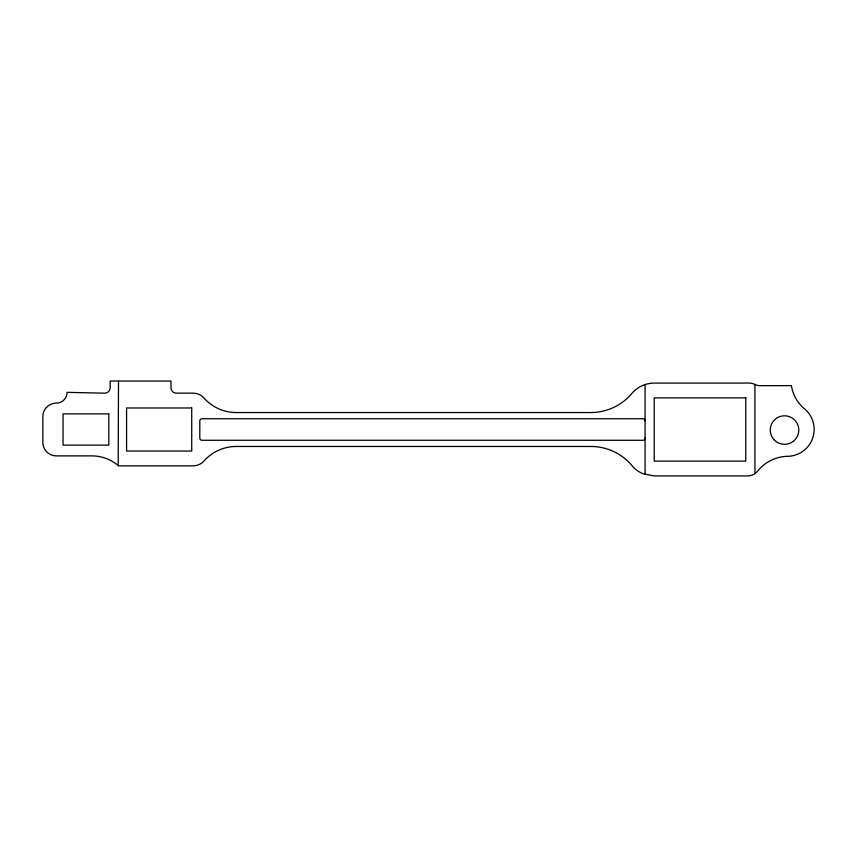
<?xml version="1.0" encoding="UTF-8"?>
<svg xmlns="http://www.w3.org/2000/svg" width="857" height="857" viewBox="0 0 857 857"><rect width="100%" height="100%" fill="white"/><g stroke="black" fill="none" stroke-linecap="round" stroke-linejoin="round"><path stroke-width="1.29" d="M118.502 465.854L193.071 465.854A14.805 14.805 0 0 0 203.537 461.516A43.075 43.075 0 0 1 236.243 446.465L590.837 446.465A53.841 53.841 0 0 1 633.377 467.311A29.481 29.481 0 0 0 642.943 473.707L654.223 475.946L747.1 475.946A14.805 14.805 0 0 0 754.428 474.007L756.517 472.239A14.805 14.805 0 0 0 758.499 470.161A39.036 39.036 0 0 1 787.229 456.31A26.921 26.921 0 0 0 805.655 409.764A37.687 37.687 0 0 1 791.397 385.65L759.838 385.65A10.766 10.766 0 0 1 754.985 384.482L754.439 384.215A13.466 13.466 0 0 0 749.018 383.068L654.362 383.068A29.609 29.609 0 0 0 645.235 384.514L644.357 384.814A29.609 29.609 0 0 0 632.198 393.042L630.966 394.488A53.841 53.841 0 0 1 590.719 412.549L236.243 412.549A43.075 43.075 0 0 1 203.537 397.498A14.805 14.805 0 0 0 193.071 393.17L176.381 393.17A5.388 5.388 0 0 1 170.993 387.782L170.993 381.054L110.157 381.054L110.157 387.782A5.388 5.388 0 0 1 104.768 393.17L67.082 392.356A10.766 10.766 0 0 1 56.316 403.122A13.466 13.466 0 0 0 42.85 416.588L42.85 442.426A13.466 13.466 0 0 0 56.316 455.892L91.967 455.892A40.386 40.386 0 0 1 118.191 465.565L118.502 381.054M754.91 384.45L754.91 473.642M645.075 384.568L645.075 474.424M645.075 438.12A2.153 2.153 0 0 1 642.921 440.273L201.952 440.273A2.153 2.153 0 0 1 199.799 438.12L199.799 420.894A2.153 2.153 0 0 1 201.952 418.741L642.921 418.741A2.153 2.153 0 0 1 645.075 420.894M745.761 397.873L654.223 397.873L654.223 461.141L745.761 461.141L745.761 397.873M191.722 407.975L126.579 407.975L126.579 451.05L191.722 451.05L191.722 407.975M108.807 413.899L63.043 413.899L63.043 445.126L108.807 445.126L108.807 413.899M774.439 440.155A14.269 14.269 0 0 0 798.306 433.76A14.269 14.269 0 0 0 780.834 416.288A14.269 14.269 0 0 0 774.439 440.155"/></g></svg>
